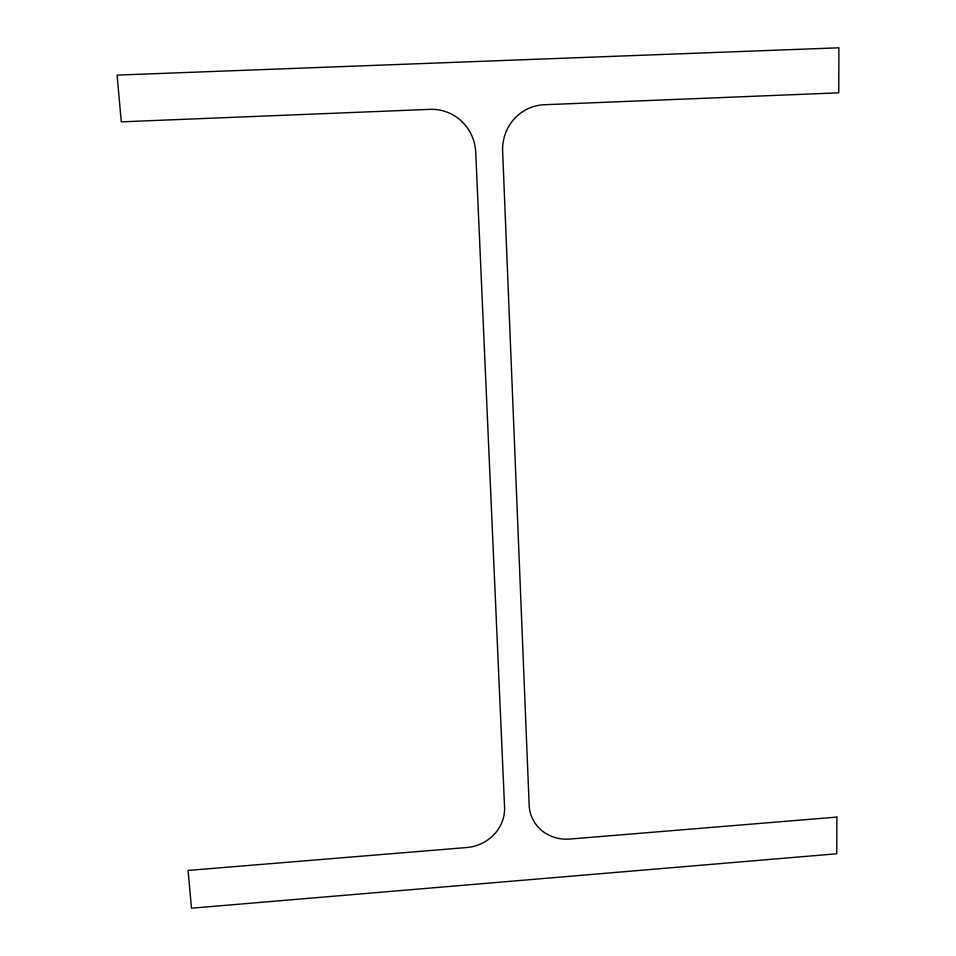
<?xml version="1.0" encoding="UTF-8"?>
<svg xmlns="http://www.w3.org/2000/svg" width="956" height="956" viewBox="0 0 956 956"><rect width="100%" height="100%" fill="white"/><g stroke="black" fill="none" stroke-linecap="round" stroke-linejoin="round"><path stroke-width="1.43" d="M836.87 817.093L836.775 853.78L191.463 908.2L188.093 870.438L466.719 847.53A40.044 37.248 -16.1 0 0 504.565 807.211L475.73 152.267A44.609 43.558 79.2 0 0 430.08 109.354L121.269 121.842L117.098 75.106L838.902 47.8L838.782 92.828L544.155 104.742A44.323 42.996 -84.7 0 0 502.629 151.12L529.17 805.239A39.722 36.878 -21.9 0 0 569.872 839.045L836.87 817.093"/></g></svg>
